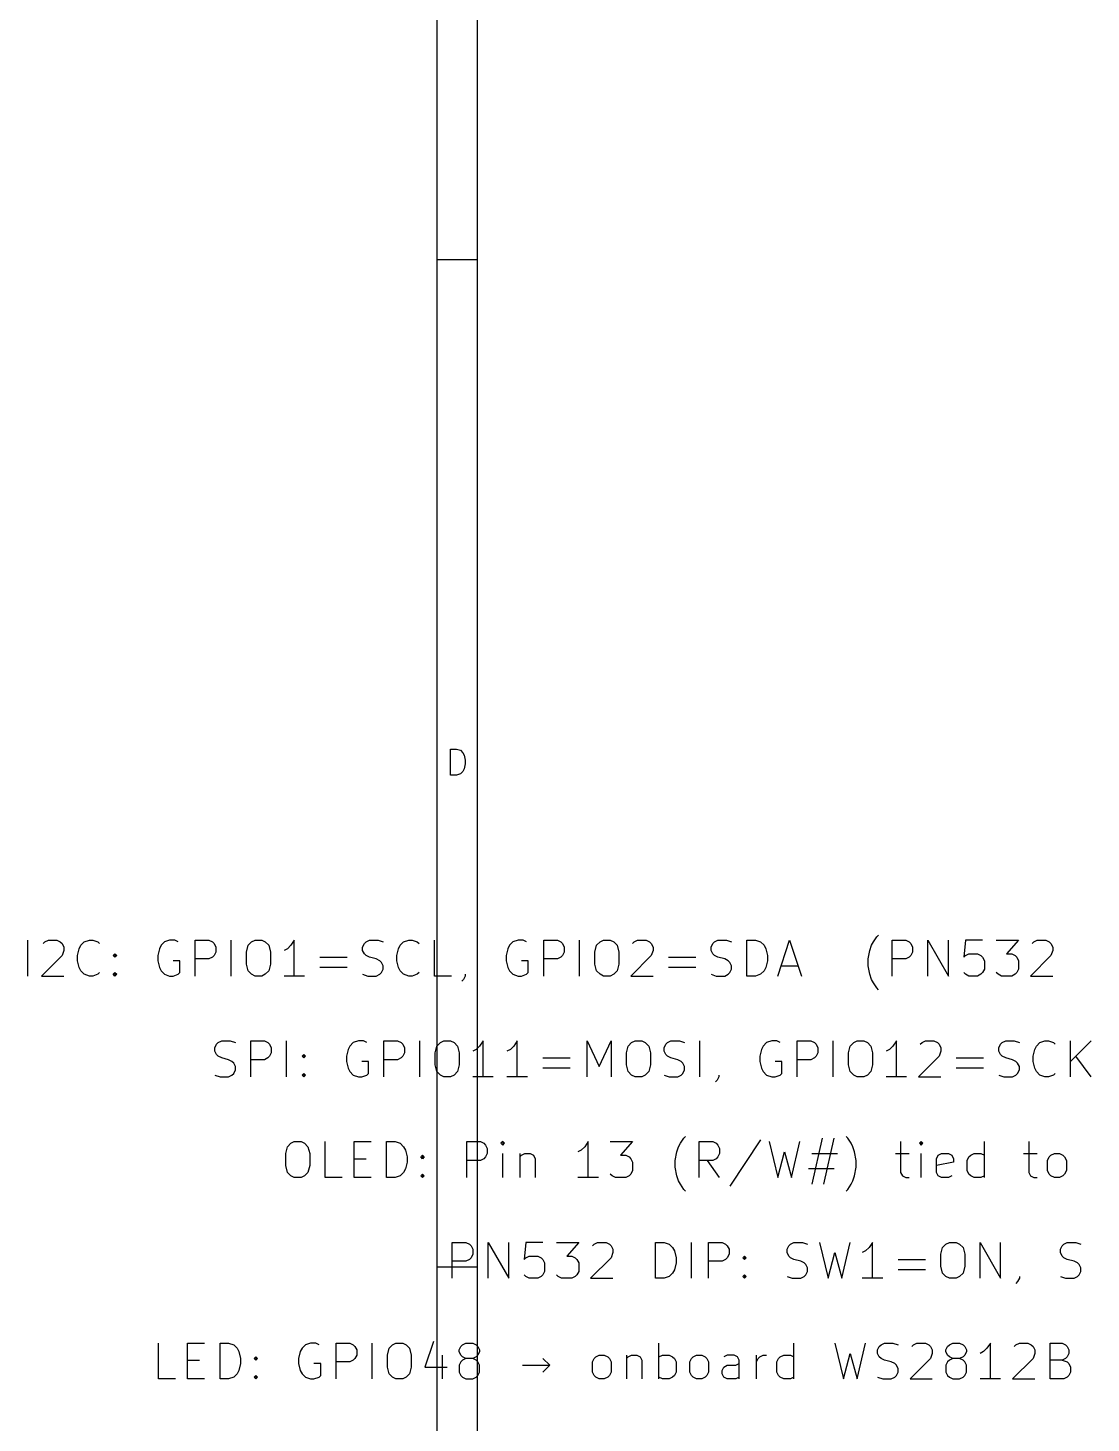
# Model space of a CAD drawing. Extents: x -0.4 to 16.1, y -11.3 to -0.4.
# Drawn here: x -0.406 to 1.672, y -8.573 to -5.846 of the extents above; entities that cross this region are included whole.
import ezdxf

# ---------------------------------------------------------------- set-up
doc = ezdxf.new("R2010")
doc.units = 0
doc.header["$MEASUREMENT"] = 0
doc.layers.add('BLUE3', color=171, linetype='CONTINUOUS')
doc.layers.add('RED2', color=1, linetype='CONTINUOUS')

msp = doc.modelspace()

# ---------------------------------------------------------------- linework, layer by layer
at = {"layer": 'BLUE3', "linetype": 'CONTINUOUS'}
for p, q in [((-0.4058, -7.6993), (-0.4058, -7.6292)), ((-0.3757, -7.6359), (-0.3724, -7.6325)), ((-0.3724, -7.6325), (-0.3657, -7.6292)), ((-0.3657, -7.6292), (-0.349, -7.6292)), ((-0.349, -7.6292), (-0.3424, -7.6325)), ((-0.3424, -7.6325), (-0.339, -7.6359)), ((-0.3023, -7.6392), (-0.2956, -7.6325)), ((-0.2956, -7.6325), (-0.2856, -7.6292)), ((-0.2856, -7.6292), (-0.2789, -7.6292)), ((-0.2789, -7.6292), (-0.2689, -7.6325)), ((-0.2689, -7.6325), (-0.2656, -7.6359)), ((-0.1388, -7.6325), (-0.1455, -7.6392)), ((-0.1288, -7.6292), (-0.1388, -7.6325)), ((-0.1188, -7.6292), (-0.1288, -7.6292)), ((-0.1121, -7.6325), (-0.1188, -7.6292)), ((-0.0787, -7.6993), (-0.0787, -7.6292)), ((-0.0787, -7.6292), (-0.052, -7.6292)), ((-0.052, -7.6292), (-0.0454, -7.6325)), ((-0.0454, -7.6325), (-0.042, -7.6359)), ((-0.0086, -7.6993), (-0.0086, -7.6292)), ((0.0247, -7.6392), (0.0314, -7.6325)), ((0.0314, -7.6325), (0.0381, -7.6292)), ((0.0381, -7.6292), (0.0514, -7.6292)), ((0.0514, -7.6292), (0.0581, -7.6325)), ((0.0581, -7.6325), (0.0648, -7.6392)), ((0.1148, -7.6292), (0.1081, -7.6392)), ((0.1148, -7.6993), (0.1148, -7.6292)), ((0.2516, -7.6359), (0.255, -7.6325)), ((0.255, -7.6325), (0.2617, -7.6292)), ((0.2617, -7.6292), (0.2783, -7.6292)), ((0.2783, -7.6292), (0.2884, -7.6325)), ((0.3217, -7.6392), (0.3284, -7.6325)), ((0.3284, -7.6325), (0.3384, -7.6292)), ((0.3384, -7.6292), (0.3451, -7.6292)), ((0.3451, -7.6292), (0.3551, -7.6325)), ((0.3551, -7.6325), (0.3584, -7.6359)), ((0.3885, -7.6993), (0.3885, -7.6292)), ((0.542, -7.6325), (0.5353, -7.6392)), ((0.552, -7.6292), (0.542, -7.6325)), ((0.562, -7.6292), (0.552, -7.6292)), ((0.5687, -7.6325), (0.562, -7.6292)), ((0.602, -7.6993), (0.602, -7.6292)), ((0.602, -7.6292), (0.6287, -7.6292)), ((0.6287, -7.6292), (0.6354, -7.6325)), ((0.6354, -7.6325), (0.6387, -7.6359)), ((0.6721, -7.6993), (0.6721, -7.6292)), ((0.7055, -7.6392), (0.7122, -7.6325)), ((0.7122, -7.6325), (0.7188, -7.6292)), ((0.7188, -7.6292), (0.7322, -7.6292)), ((0.7322, -7.6292), (0.7389, -7.6325)), ((0.7389, -7.6325), (0.7455, -7.6392)), ((0.7756, -7.6359), (0.7789, -7.6325)), ((0.7789, -7.6325), (0.7856, -7.6292)), ((0.7856, -7.6292), (0.8023, -7.6292)), ((0.8023, -7.6292), (0.8089, -7.6325)), ((0.8089, -7.6325), (0.8123, -7.6359)), ((0.9324, -7.6359), (0.9357, -7.6325)), ((0.9357, -7.6325), (0.9424, -7.6292)), ((0.9424, -7.6292), (0.9591, -7.6292)), ((0.9591, -7.6292), (0.9691, -7.6325)), ((0.9991, -7.6993), (0.9991, -7.6292)), ((0.9991, -7.6292), (1.0158, -7.6292)), ((1.0158, -7.6292), (1.0258, -7.6325)), ((1.0258, -7.6325), (1.0325, -7.6392)), ((1.0592, -7.6993), (1.0826, -7.6292)), ((1.0826, -7.6292), (1.1059, -7.6993)), ((1.2428, -7.6392), (1.2461, -7.6325)), ((1.2461, -7.6325), (1.2528, -7.6225)), ((1.2528, -7.6225), (1.2561, -7.6192)), ((1.2828, -7.6993), (1.2828, -7.6292)), ((1.2828, -7.6292), (1.3095, -7.6292)), ((1.3095, -7.6292), (1.3162, -7.6325)), ((1.3162, -7.6325), (1.3195, -7.6359)), ((1.3529, -7.6993), (1.3529, -7.6292)), ((1.3529, -7.6292), (1.3929, -7.6993)), ((1.3929, -7.6993), (1.3929, -7.6292)), ((1.4263, -7.6292), (1.423, -7.6626)), ((1.4597, -7.6292), (1.4263, -7.6292)), ((1.4864, -7.6292), (1.5297, -7.6292)), ((1.5297, -7.6292), (1.5064, -7.6559)), ((1.5564, -7.6359), (1.5598, -7.6325)), ((1.5598, -7.6325), (1.5665, -7.6292)), ((1.5665, -7.6292), (1.5831, -7.6292)), ((1.5831, -7.6292), (1.5898, -7.6325)), ((1.5898, -7.6325), (1.5931, -7.6359)), ((-0.339, -7.6592), (-0.3791, -7.6993)), ((-0.339, -7.6359), (-0.3357, -7.6426)), ((-0.3357, -7.6492), (-0.339, -7.6592)), ((-0.3357, -7.6426), (-0.3357, -7.6492)), ((-0.309, -7.6592), (-0.3056, -7.6459)), ((-0.309, -7.6693), (-0.309, -7.6592)), ((-0.3056, -7.6459), (-0.3023, -7.6392)), ((-0.2389, -7.6592), (-0.2356, -7.6559)), ((-0.2356, -7.6626), (-0.2389, -7.6592)), ((-0.2356, -7.6559), (-0.2322, -7.6592)), ((-0.2356, -7.6559), (-0.2356, -7.6626)), ((-0.2322, -7.6592), (-0.2356, -7.6626)), ((-0.1488, -7.6459), (-0.1521, -7.6592)), ((-0.1521, -7.6592), (-0.1521, -7.6693)), ((-0.1455, -7.6392), (-0.1488, -7.6459)), ((-0.042, -7.6592), (-0.0454, -7.6626)), ((-0.042, -7.6359), (-0.0387, -7.6426)), ((-0.0387, -7.6526), (-0.042, -7.6592)), ((-0.0387, -7.6426), (-0.0387, -7.6526)), ((0.0214, -7.6526), (0.0247, -7.6392)), ((0.0214, -7.6759), (0.0214, -7.6526)), ((0.0648, -7.6392), (0.0681, -7.6526)), ((0.0681, -7.6526), (0.0681, -7.6759)), ((0.1015, -7.6459), (0.0948, -7.6492)), ((0.1081, -7.6392), (0.1015, -7.6459)), ((0.2483, -7.6426), (0.2516, -7.6359)), ((0.2483, -7.6492), (0.2483, -7.6426)), ((0.2516, -7.6559), (0.2483, -7.6492)), ((0.255, -7.6592), (0.2516, -7.6559)), ((0.2617, -7.6626), (0.255, -7.6592)), ((0.315, -7.6592), (0.3184, -7.6459)), ((0.315, -7.6693), (0.315, -7.6592)), ((0.3184, -7.6459), (0.3217, -7.6392)), ((0.532, -7.6459), (0.5286, -7.6592)), ((0.5286, -7.6592), (0.5286, -7.6693)), ((0.5353, -7.6392), (0.532, -7.6459)), ((0.6387, -7.6592), (0.6354, -7.6626)), ((0.6387, -7.6359), (0.6421, -7.6426)), ((0.6421, -7.6526), (0.6387, -7.6592)), ((0.6421, -7.6426), (0.6421, -7.6526)), ((0.7021, -7.6526), (0.7055, -7.6392)), ((0.7021, -7.6759), (0.7021, -7.6526)), ((0.7455, -7.6392), (0.7489, -7.6526)), ((0.7489, -7.6526), (0.7489, -7.6759)), ((0.8123, -7.6592), (0.7722, -7.6993)), ((0.8123, -7.6359), (0.8156, -7.6426)), ((0.8156, -7.6492), (0.8123, -7.6592)), ((0.8156, -7.6426), (0.8156, -7.6492)), ((0.9291, -7.6426), (0.9324, -7.6359)), ((0.9291, -7.6492), (0.9291, -7.6426)), ((0.9324, -7.6559), (0.9291, -7.6492)), ((0.9357, -7.6592), (0.9324, -7.6559)), ((0.9424, -7.6626), (0.9357, -7.6592)), ((1.0325, -7.6392), (1.0359, -7.6459)), ((1.0359, -7.6459), (1.0392, -7.6592)), ((1.0392, -7.6592), (1.0392, -7.6693)), ((1.2361, -7.6659), (1.2394, -7.6492)), ((1.2394, -7.6492), (1.2428, -7.6392)), ((1.3195, -7.6592), (1.3162, -7.6626)), ((1.3195, -7.6359), (1.3228, -7.6426)), ((1.3228, -7.6526), (1.3195, -7.6592)), ((1.3228, -7.6426), (1.3228, -7.6526)), ((1.423, -7.6626), (1.4263, -7.6592)), ((1.4263, -7.6592), (1.433, -7.6559)), ((1.433, -7.6559), (1.4497, -7.6559)), ((1.4497, -7.6559), (1.4563, -7.6592)), ((1.4563, -7.6592), (1.4597, -7.6626)), ((1.5064, -7.6559), (1.5164, -7.6559)), ((1.5164, -7.6559), (1.5231, -7.6592)), ((1.5231, -7.6592), (1.5264, -7.6626)), ((1.5931, -7.6592), (1.5531, -7.6993)), ((1.5931, -7.6359), (1.5965, -7.6426)), ((1.5965, -7.6492), (1.5931, -7.6592)), ((1.5965, -7.6426), (1.5965, -7.6492)), ((-0.3056, -7.6826), (-0.309, -7.6693)), ((-0.3023, -7.6893), (-0.3056, -7.6826)), ((-0.1521, -7.6693), (-0.1488, -7.6826)), ((-0.1488, -7.6826), (-0.1455, -7.6893)), ((-0.1088, -7.6693), (-0.1221, -7.6693)), ((-0.1088, -7.6926), (-0.1088, -7.6693)), ((-0.052, -7.6659), (-0.0787, -7.6659)), ((-0.0454, -7.6626), (-0.052, -7.6659)), ((0.0247, -7.6893), (0.0214, -7.6759)), ((0.0681, -7.6759), (0.0648, -7.6893)), ((0.1649, -7.6626), (0.2183, -7.6626)), ((0.2183, -7.6826), (0.1649, -7.6826)), ((0.275, -7.6659), (0.2617, -7.6626)), ((0.2817, -7.6693), (0.275, -7.6659)), ((0.285, -7.6726), (0.2817, -7.6693)), ((0.2884, -7.6793), (0.285, -7.6726)), ((0.285, -7.6926), (0.2884, -7.6859)), ((0.2884, -7.6859), (0.2884, -7.6793)), ((0.3184, -7.6826), (0.315, -7.6693)), ((0.3217, -7.6893), (0.3184, -7.6826)), ((0.5286, -7.6693), (0.532, -7.6826)), ((0.532, -7.6826), (0.5353, -7.6893)), ((0.572, -7.6693), (0.5587, -7.6693)), ((0.572, -7.6926), (0.572, -7.6693)), ((0.6287, -7.6659), (0.602, -7.6659)), ((0.6354, -7.6626), (0.6287, -7.6659)), ((0.7055, -7.6893), (0.7021, -7.6759)), ((0.7489, -7.6759), (0.7455, -7.6893)), ((0.8456, -7.6626), (0.899, -7.6626)), ((0.899, -7.6826), (0.8456, -7.6826)), ((0.9558, -7.6659), (0.9424, -7.6626)), ((0.9624, -7.6693), (0.9558, -7.6659)), ((0.9658, -7.6726), (0.9624, -7.6693)), ((0.9691, -7.6793), (0.9658, -7.6726)), ((0.9658, -7.6926), (0.9691, -7.6859)), ((0.9691, -7.6859), (0.9691, -7.6793)), ((1.0359, -7.6826), (1.0325, -7.6893)), ((1.0392, -7.6693), (1.0359, -7.6826)), ((1.0659, -7.6793), (1.0993, -7.6793)), ((1.2361, -7.6793), (1.2361, -7.6659)), ((1.2394, -7.6959), (1.2361, -7.6793)), ((1.3095, -7.6659), (1.2828, -7.6659)), ((1.3162, -7.6626), (1.3095, -7.6659)), ((1.4597, -7.6626), (1.463, -7.6693)), ((1.463, -7.6859), (1.4597, -7.6926)), ((1.463, -7.6693), (1.463, -7.6859)), ((1.5264, -7.6626), (1.5297, -7.6693)), ((1.5297, -7.6859), (1.5264, -7.6926)), ((1.5297, -7.6693), (1.5297, -7.6859)), ((-0.3791, -7.6993), (-0.3357, -7.6993)), ((-0.2956, -7.6959), (-0.3023, -7.6893)), ((-0.2856, -7.6993), (-0.2956, -7.6959)), ((-0.2789, -7.6993), (-0.2856, -7.6993)), ((-0.2689, -7.6959), (-0.2789, -7.6993)), ((-0.2656, -7.6926), (-0.2689, -7.6959)), ((-0.2389, -7.6959), (-0.2356, -7.6926)), ((-0.2356, -7.6993), (-0.2389, -7.6959)), ((-0.2356, -7.6926), (-0.2322, -7.6959)), ((-0.2356, -7.6926), (-0.2356, -7.6993)), ((-0.2322, -7.6959), (-0.2356, -7.6993)), ((-0.1455, -7.6893), (-0.1388, -7.6959)), ((-0.1388, -7.6959), (-0.1288, -7.6993)), ((-0.1288, -7.6993), (-0.1221, -7.6993)), ((-0.1221, -7.6993), (-0.1121, -7.6959)), ((-0.1121, -7.6959), (-0.1088, -7.6926)), ((0.0314, -7.6959), (0.0247, -7.6893)), ((0.0381, -7.6993), (0.0314, -7.6959)), ((0.0514, -7.6993), (0.0381, -7.6993)), ((0.0581, -7.6959), (0.0514, -7.6993)), ((0.0648, -7.6893), (0.0581, -7.6959)), ((0.1348, -7.6993), (0.0948, -7.6993)), ((0.2483, -7.6959), (0.2583, -7.6993)), ((0.2583, -7.6993), (0.275, -7.6993)), ((0.275, -7.6993), (0.2817, -7.6959)), ((0.2817, -7.6959), (0.285, -7.6926)), ((0.3284, -7.6959), (0.3217, -7.6893)), ((0.3384, -7.6993), (0.3284, -7.6959)), ((0.3451, -7.6993), (0.3384, -7.6993)), ((0.3551, -7.6959), (0.3451, -7.6993)), ((0.3584, -7.6926), (0.3551, -7.6959)), ((0.4218, -7.6993), (0.3885, -7.6993)), ((0.4452, -7.706), (0.4419, -7.7093)), ((0.4485, -7.6993), (0.4452, -7.706)), ((0.4485, -7.6959), (0.4485, -7.6993)), ((0.5353, -7.6893), (0.542, -7.6959)), ((0.542, -7.6959), (0.552, -7.6993)), ((0.552, -7.6993), (0.5587, -7.6993)), ((0.5587, -7.6993), (0.5687, -7.6959)), ((0.5687, -7.6959), (0.572, -7.6926)), ((0.7122, -7.6959), (0.7055, -7.6893)), ((0.7188, -7.6993), (0.7122, -7.6959)), ((0.7322, -7.6993), (0.7188, -7.6993)), ((0.7389, -7.6959), (0.7322, -7.6993)), ((0.7455, -7.6893), (0.7389, -7.6959)), ((0.7722, -7.6993), (0.8156, -7.6993)), ((0.9291, -7.6959), (0.9391, -7.6993)), ((0.9391, -7.6993), (0.9558, -7.6993)), ((0.9558, -7.6993), (0.9624, -7.6959)), ((0.9624, -7.6959), (0.9658, -7.6926)), ((1.0158, -7.6993), (0.9991, -7.6993)), ((1.0258, -7.6959), (1.0158, -7.6993)), ((1.0325, -7.6893), (1.0258, -7.6959)), ((1.2428, -7.706), (1.2394, -7.6959)), ((1.2461, -7.7126), (1.2428, -7.706)), ((1.2528, -7.7226), (1.2461, -7.7126)), ((1.4263, -7.6959), (1.423, -7.6926)), ((1.433, -7.6993), (1.4263, -7.6959)), ((1.4497, -7.6993), (1.433, -7.6993)), ((1.4563, -7.6959), (1.4497, -7.6993)), ((1.4597, -7.6926), (1.4563, -7.6959)), ((1.4897, -7.6959), (1.4864, -7.6926)), ((1.4964, -7.6993), (1.4897, -7.6959)), ((1.5164, -7.6993), (1.4964, -7.6993)), ((1.5231, -7.6959), (1.5164, -7.6993)), ((1.5264, -7.6926), (1.5231, -7.6959)), ((1.5531, -7.6993), (1.5965, -7.6993)), ((1.2561, -7.726), (1.2528, -7.7226)), ((-0.0403, -7.8394), (-0.037, -7.8327)), ((-0.0403, -7.8461), (-0.0403, -7.8394)), ((-0.037, -7.8528), (-0.0403, -7.8461)), ((-0.037, -7.8327), (-0.0337, -7.8294)), ((-0.0337, -7.8294), (-0.027, -7.8261)), ((-0.027, -7.8261), (-0.0103, -7.8261)), ((-0.0103, -7.8261), (-0.0003, -7.8294)), ((0.0297, -7.8961), (0.0297, -7.8261)), ((0.0297, -7.8261), (0.0564, -7.8261)), ((0.0564, -7.8261), (0.0631, -7.8294)), ((0.0631, -7.8294), (0.0664, -7.8327)), ((0.0664, -7.8327), (0.0698, -7.8394)), ((0.0698, -7.8494), (0.0664, -7.8561)), ((0.0698, -7.8394), (0.0698, -7.8494)), ((0.0998, -7.8961), (0.0998, -7.8261)), ((0.2199, -7.8427), (0.2166, -7.8561)), ((0.2233, -7.8361), (0.2199, -7.8427)), ((0.23, -7.8294), (0.2233, -7.8361)), ((0.24, -7.8261), (0.23, -7.8294)), ((0.25, -7.8261), (0.24, -7.8261)), ((0.2566, -7.8294), (0.25, -7.8261)), ((0.29, -7.8961), (0.29, -7.8261)), ((0.29, -7.8261), (0.3167, -7.8261)), ((0.3167, -7.8261), (0.3234, -7.8294)), ((0.3234, -7.8294), (0.3267, -7.8327)), ((0.3267, -7.8327), (0.3301, -7.8394)), ((0.3301, -7.8494), (0.3267, -7.8561)), ((0.3301, -7.8394), (0.3301, -7.8494)), ((0.3601, -7.8961), (0.3601, -7.8261)), ((0.3901, -7.8494), (0.3935, -7.8361)), ((0.3901, -7.8728), (0.3901, -7.8494)), ((0.3935, -7.8361), (0.4001, -7.8294)), ((0.4001, -7.8294), (0.4068, -7.8261)), ((0.4068, -7.8261), (0.4202, -7.8261)), ((0.4202, -7.8261), (0.4268, -7.8294)), ((0.4268, -7.8294), (0.4335, -7.8361)), ((0.4335, -7.8361), (0.4369, -7.8494)), ((0.4369, -7.8494), (0.4369, -7.8728)), ((0.4702, -7.8427), (0.4636, -7.8461)), ((0.4769, -7.8361), (0.4702, -7.8427)), ((0.4836, -7.8261), (0.4769, -7.8361)), ((0.4836, -7.8961), (0.4836, -7.8261)), ((0.537, -7.8427), (0.5303, -7.8461)), ((0.5436, -7.8361), (0.537, -7.8427)), ((0.5503, -7.8261), (0.5436, -7.8361)), ((0.5503, -7.8961), (0.5503, -7.8261)), ((0.6871, -7.8961), (0.6871, -7.8261)), ((0.6871, -7.8261), (0.7105, -7.8761)), ((0.7105, -7.8761), (0.7339, -7.8261)), ((0.7339, -7.8261), (0.7339, -7.8961)), ((0.7639, -7.8494), (0.7672, -7.8361)), ((0.7639, -7.8728), (0.7639, -7.8494)), ((0.7672, -7.8361), (0.7739, -7.8294)), ((0.7739, -7.8294), (0.7806, -7.8261)), ((0.7806, -7.8261), (0.7939, -7.8261)), ((0.7939, -7.8261), (0.8006, -7.8294)), ((0.8006, -7.8294), (0.8073, -7.8361)), ((0.8073, -7.8361), (0.8106, -7.8494)), ((0.8106, -7.8494), (0.8106, -7.8728)), ((0.8373, -7.8394), (0.8406, -7.8327)), ((0.8373, -7.8461), (0.8373, -7.8394)), ((0.8406, -7.8528), (0.8373, -7.8461)), ((0.8406, -7.8327), (0.844, -7.8294)), ((0.844, -7.8294), (0.8506, -7.8261)), ((0.8506, -7.8261), (0.8673, -7.8261)), ((0.8673, -7.8261), (0.8773, -7.8294)), ((0.9074, -7.8961), (0.9074, -7.8261)), ((1.0275, -7.8427), (1.0242, -7.8561)), ((1.0309, -7.8361), (1.0275, -7.8427)), ((1.0375, -7.8294), (1.0309, -7.8361)), ((1.0475, -7.8261), (1.0375, -7.8294)), ((1.0575, -7.8261), (1.0475, -7.8261)), ((1.0642, -7.8294), (1.0575, -7.8261)), ((1.0976, -7.8961), (1.0976, -7.8261)), ((1.0976, -7.8261), (1.1243, -7.8261)), ((1.1243, -7.8261), (1.131, -7.8294)), ((1.131, -7.8294), (1.1343, -7.8327)), ((1.1343, -7.8327), (1.1376, -7.8394)), ((1.1376, -7.8494), (1.1343, -7.8561)), ((1.1376, -7.8394), (1.1376, -7.8494)), ((1.1677, -7.8961), (1.1677, -7.8261)), ((1.1977, -7.8494), (1.201, -7.8361)), ((1.1977, -7.8728), (1.1977, -7.8494)), ((1.201, -7.8361), (1.2077, -7.8294)), ((1.2077, -7.8294), (1.2144, -7.8261)), ((1.2144, -7.8261), (1.2277, -7.8261)), ((1.2277, -7.8261), (1.2344, -7.8294)), ((1.2344, -7.8294), (1.2411, -7.8361)), ((1.2411, -7.8361), (1.2444, -7.8494)), ((1.2444, -7.8494), (1.2444, -7.8728)), ((1.2778, -7.8427), (1.2711, -7.8461)), ((1.2845, -7.8361), (1.2778, -7.8427)), ((1.2911, -7.8261), (1.2845, -7.8361)), ((1.2911, -7.8961), (1.2911, -7.8261)), ((1.3379, -7.8327), (1.3412, -7.8294)), ((1.3412, -7.8294), (1.3479, -7.8261)), ((1.3479, -7.8261), (1.3646, -7.8261)), ((1.3646, -7.8261), (1.3712, -7.8294)), ((1.3712, -7.8294), (1.3746, -7.8327)), ((1.3746, -7.8327), (1.3779, -7.8394)), ((1.3779, -7.8461), (1.3746, -7.8561)), ((1.3779, -7.8394), (1.3779, -7.8461)), ((1.4914, -7.8394), (1.4947, -7.8327)), ((1.4914, -7.8461), (1.4914, -7.8394)), ((1.4947, -7.8528), (1.4914, -7.8461)), ((1.4947, -7.8327), (1.498, -7.8294)), ((1.498, -7.8294), (1.5047, -7.8261)), ((1.5047, -7.8261), (1.5214, -7.8261)), ((1.5214, -7.8261), (1.5314, -7.8294)), ((1.5581, -7.8561), (1.5614, -7.8427)), ((1.5614, -7.8427), (1.5648, -7.8361)), ((1.5648, -7.8361), (1.5715, -7.8294)), ((1.5715, -7.8294), (1.5815, -7.8261)), ((1.5815, -7.8261), (1.5881, -7.8261)), ((1.5881, -7.8261), (1.5981, -7.8294)), ((1.5981, -7.8294), (1.6015, -7.8327)), ((1.6315, -7.8961), (1.6315, -7.8261)), ((1.6716, -7.8261), (1.6315, -7.8661)), ((-0.0337, -7.8561), (-0.037, -7.8528)), ((-0.027, -7.8594), (-0.0337, -7.8561)), ((-0.0136, -7.8628), (-0.027, -7.8594)), ((-0.007, -7.8661), (-0.0136, -7.8628)), ((-0.0036, -7.8694), (-0.007, -7.8661)), ((-0.0003, -7.8761), (-0.0036, -7.8694)), ((-0.0003, -7.8828), (-0.0003, -7.8761)), ((0.0564, -7.8628), (0.0297, -7.8628)), ((0.0631, -7.8594), (0.0564, -7.8628)), ((0.0664, -7.8561), (0.0631, -7.8594)), ((0.1298, -7.8561), (0.1332, -7.8528)), ((0.1332, -7.8594), (0.1298, -7.8561)), ((0.1332, -7.8528), (0.1365, -7.8561)), ((0.1332, -7.8528), (0.1332, -7.8594)), ((0.1365, -7.8561), (0.1332, -7.8594)), ((0.2166, -7.8561), (0.2166, -7.8661)), ((0.2166, -7.8661), (0.2199, -7.8794)), ((0.26, -7.8661), (0.2466, -7.8661)), ((0.26, -7.8895), (0.26, -7.8661)), ((0.3167, -7.8628), (0.29, -7.8628)), ((0.3234, -7.8594), (0.3167, -7.8628)), ((0.3267, -7.8561), (0.3234, -7.8594)), ((0.3935, -7.8861), (0.3901, -7.8728)), ((0.4369, -7.8728), (0.4335, -7.8861)), ((0.6004, -7.8594), (0.6538, -7.8594)), ((0.7672, -7.8861), (0.7639, -7.8728)), ((0.8106, -7.8728), (0.8073, -7.8861)), ((0.844, -7.8561), (0.8406, -7.8528)), ((0.8506, -7.8594), (0.844, -7.8561)), ((0.864, -7.8628), (0.8506, -7.8594)), ((0.8707, -7.8661), (0.864, -7.8628)), ((0.874, -7.8694), (0.8707, -7.8661)), ((0.8773, -7.8761), (0.874, -7.8694)), ((0.8773, -7.8828), (0.8773, -7.8761)), ((1.0242, -7.8561), (1.0242, -7.8661)), ((1.0242, -7.8661), (1.0275, -7.8794)), ((1.0676, -7.8661), (1.0542, -7.8661)), ((1.0676, -7.8895), (1.0676, -7.8661)), ((1.1243, -7.8628), (1.0976, -7.8628)), ((1.131, -7.8594), (1.1243, -7.8628)), ((1.1343, -7.8561), (1.131, -7.8594)), ((1.201, -7.8861), (1.1977, -7.8728)), ((1.2444, -7.8728), (1.2411, -7.8861)), ((1.3746, -7.8561), (1.3345, -7.8961)), ((1.4079, -7.8594), (1.4613, -7.8594)), ((1.498, -7.8561), (1.4947, -7.8528)), ((1.5047, -7.8594), (1.498, -7.8561)), ((1.5181, -7.8628), (1.5047, -7.8594)), ((1.5247, -7.8661), (1.5181, -7.8628)), ((1.5281, -7.8694), (1.5247, -7.8661)), ((1.5314, -7.8761), (1.5281, -7.8694)), ((1.5314, -7.8828), (1.5314, -7.8761)), ((1.5581, -7.8661), (1.5581, -7.8561)), ((1.5614, -7.8794), (1.5581, -7.8661)), ((1.6716, -7.8961), (1.6415, -7.8561)), ((-0.0403, -7.8928), (-0.0303, -7.8961)), ((-0.0303, -7.8961), (-0.0136, -7.8961)), ((-0.0136, -7.8961), (-0.007, -7.8928)), ((-0.007, -7.8928), (-0.0036, -7.8895)), ((-0.0036, -7.8895), (-0.0003, -7.8828)), ((0.1298, -7.8928), (0.1332, -7.8895)), ((0.1332, -7.8961), (0.1298, -7.8928)), ((0.1332, -7.8895), (0.1365, -7.8928)), ((0.1332, -7.8895), (0.1332, -7.8961)), ((0.1365, -7.8928), (0.1332, -7.8961)), ((0.2199, -7.8794), (0.2233, -7.8861)), ((0.2233, -7.8861), (0.23, -7.8928)), ((0.23, -7.8928), (0.24, -7.8961)), ((0.24, -7.8961), (0.2466, -7.8961)), ((0.2466, -7.8961), (0.2566, -7.8928)), ((0.2566, -7.8928), (0.26, -7.8895)), ((0.4001, -7.8928), (0.3935, -7.8861)), ((0.4068, -7.8961), (0.4001, -7.8928)), ((0.4202, -7.8961), (0.4068, -7.8961)), ((0.4268, -7.8928), (0.4202, -7.8961)), ((0.4335, -7.8861), (0.4268, -7.8928)), ((0.5036, -7.8961), (0.4636, -7.8961)), ((0.5703, -7.8961), (0.5303, -7.8961)), ((0.6538, -7.8794), (0.6004, -7.8794)), ((0.7739, -7.8928), (0.7672, -7.8861)), ((0.7806, -7.8961), (0.7739, -7.8928)), ((0.7939, -7.8961), (0.7806, -7.8961)), ((0.8006, -7.8928), (0.7939, -7.8961)), ((0.8073, -7.8861), (0.8006, -7.8928)), ((0.8373, -7.8928), (0.8473, -7.8961)), ((0.8473, -7.8961), (0.864, -7.8961)), ((0.864, -7.8961), (0.8707, -7.8928)), ((0.8707, -7.8928), (0.874, -7.8895)), ((0.874, -7.8895), (0.8773, -7.8828)), ((0.9408, -7.9028), (0.9374, -7.9061)), ((0.9441, -7.8961), (0.9408, -7.9028)), ((0.9441, -7.8928), (0.9441, -7.8961)), ((1.0275, -7.8794), (1.0309, -7.8861)), ((1.0309, -7.8861), (1.0375, -7.8928)), ((1.0375, -7.8928), (1.0475, -7.8961)), ((1.0475, -7.8961), (1.0542, -7.8961)), ((1.0542, -7.8961), (1.0642, -7.8928)), ((1.0642, -7.8928), (1.0676, -7.8895)), ((1.2077, -7.8928), (1.201, -7.8861)), ((1.2144, -7.8961), (1.2077, -7.8928)), ((1.2277, -7.8961), (1.2144, -7.8961)), ((1.2344, -7.8928), (1.2277, -7.8961)), ((1.2411, -7.8861), (1.2344, -7.8928)), ((1.3112, -7.8961), (1.2711, -7.8961)), ((1.3345, -7.8961), (1.3779, -7.8961)), ((1.4613, -7.8794), (1.4079, -7.8794)), ((1.4914, -7.8928), (1.5014, -7.8961)), ((1.5014, -7.8961), (1.5181, -7.8961)), ((1.5181, -7.8961), (1.5247, -7.8928)), ((1.5247, -7.8928), (1.5281, -7.8895)), ((1.5281, -7.8895), (1.5314, -7.8828)), ((1.5648, -7.8861), (1.5614, -7.8794)), ((1.5715, -7.8928), (1.5648, -7.8861)), ((1.5815, -7.8961), (1.5715, -7.8928)), ((1.5881, -7.8961), (1.5815, -7.8961)), ((1.5981, -7.8928), (1.5881, -7.8961)), ((1.6015, -7.8895), (1.5981, -7.8928)), ((0.8757, -8.0162), (0.879, -8.0129)), ((1.196, -8.0162), (1.1927, -8.0129)), ((0.0981, -8.0463), (0.1015, -8.0329)), ((0.1015, -8.0329), (0.1081, -8.0262)), ((0.1081, -8.0262), (0.1148, -8.0229)), ((0.1148, -8.0229), (0.1282, -8.0229)), ((0.1282, -8.0229), (0.1348, -8.0262)), ((0.1348, -8.0262), (0.1415, -8.0329)), ((0.1415, -8.0329), (0.1449, -8.0463)), ((0.1749, -8.093), (0.1749, -8.0229)), ((0.2316, -8.093), (0.2316, -8.0229)), ((0.2316, -8.0229), (0.265, -8.0229)), ((0.295, -8.093), (0.295, -8.0229)), ((0.295, -8.0229), (0.3117, -8.0229)), ((0.3117, -8.0229), (0.3217, -8.0262)), ((0.3217, -8.0262), (0.3284, -8.0329)), ((0.3284, -8.0329), (0.3317, -8.0396)), ((0.3317, -8.0396), (0.3351, -8.0529)), ((0.4519, -8.093), (0.4519, -8.0229)), ((0.4519, -8.0229), (0.4786, -8.0229)), ((0.4786, -8.0229), (0.4852, -8.0262)), ((0.4852, -8.0262), (0.4886, -8.0296)), ((0.4886, -8.0296), (0.4919, -8.0363)), ((0.4919, -8.0363), (0.4919, -8.0463)), ((0.522, -8.0229), (0.5186, -8.0262)), ((0.5186, -8.0262), (0.522, -8.0296)), ((0.5253, -8.0262), (0.522, -8.0229)), ((0.522, -8.0229), (0.522, -8.0296)), ((0.522, -8.0296), (0.5253, -8.0262)), ((0.6755, -8.0396), (0.6688, -8.0429)), ((0.6821, -8.0329), (0.6755, -8.0396)), ((0.6888, -8.0229), (0.6821, -8.0329)), ((0.6888, -8.093), (0.6888, -8.0229)), ((0.7322, -8.0229), (0.7756, -8.0229)), ((0.7756, -8.0229), (0.7522, -8.0496)), ((0.8623, -8.0429), (0.8657, -8.0329)), ((0.8657, -8.0329), (0.869, -8.0262)), ((0.869, -8.0262), (0.8757, -8.0162)), ((0.9057, -8.093), (0.9057, -8.0229)), ((0.9057, -8.0229), (0.9324, -8.0229)), ((0.9324, -8.0229), (0.9391, -8.0262)), ((0.9391, -8.0262), (0.9424, -8.0296)), ((0.9424, -8.0296), (0.9458, -8.0363)), ((0.9458, -8.0363), (0.9458, -8.0463)), ((1.0259, -8.0196), (0.9658, -8.1097)), ((1.0425, -8.0229), (1.0592, -8.093)), ((1.0859, -8.093), (1.1026, -8.0229)), ((1.146, -8.0162), (1.126, -8.1063)), ((1.1493, -8.1063), (1.1693, -8.0162)), ((1.2027, -8.0262), (1.196, -8.0162)), ((1.2061, -8.0329), (1.2027, -8.0262)), ((1.2094, -8.0429), (1.2061, -8.0329)), ((1.2995, -8.0229), (1.2995, -8.083)), ((1.3395, -8.0229), (1.3362, -8.0262)), ((1.3362, -8.0262), (1.3395, -8.0296)), ((1.3429, -8.0262), (1.3395, -8.0229)), ((1.3395, -8.0229), (1.3395, -8.0296)), ((1.3395, -8.0296), (1.3429, -8.0262)), ((1.463, -8.093), (1.463, -8.0229)), ((1.5498, -8.0229), (1.5498, -8.083)), ((0.0981, -8.0696), (0.0981, -8.0463)), ((0.1015, -8.083), (0.0981, -8.0696)), ((0.1449, -8.0696), (0.1415, -8.083)), ((0.1449, -8.0463), (0.1449, -8.0696)), ((0.2316, -8.0563), (0.255, -8.0563)), ((0.3351, -8.063), (0.3317, -8.0763)), ((0.3351, -8.0529), (0.3351, -8.063)), ((0.3618, -8.0529), (0.3651, -8.0496)), ((0.3651, -8.0563), (0.3618, -8.0529)), ((0.3651, -8.0496), (0.3684, -8.0529)), ((0.3651, -8.0496), (0.3651, -8.0563)), ((0.3684, -8.0529), (0.3651, -8.0563)), ((0.4786, -8.0596), (0.4519, -8.0596)), ((0.4852, -8.0563), (0.4786, -8.0596)), ((0.4886, -8.0529), (0.4852, -8.0563)), ((0.4919, -8.0463), (0.4886, -8.0529)), ((0.522, -8.093), (0.522, -8.0463)), ((0.5553, -8.0463), (0.5553, -8.093)), ((0.5553, -8.0529), (0.5587, -8.0496)), ((0.5587, -8.0496), (0.5653, -8.0463)), ((0.5653, -8.0463), (0.5753, -8.0463)), ((0.5753, -8.0463), (0.582, -8.0496)), ((0.582, -8.0496), (0.5854, -8.0563)), ((0.5854, -8.0563), (0.5854, -8.093)), ((0.7522, -8.0496), (0.7622, -8.0496)), ((0.7622, -8.0496), (0.7689, -8.0529)), ((0.7689, -8.0529), (0.7722, -8.0563)), ((0.7722, -8.0563), (0.7756, -8.063)), ((0.7756, -8.063), (0.7756, -8.0796)), ((0.859, -8.0596), (0.8623, -8.0429)), ((0.859, -8.073), (0.859, -8.0596)), ((0.9324, -8.0596), (0.9057, -8.0596)), ((0.9458, -8.093), (0.9224, -8.0596)), ((0.9391, -8.0563), (0.9324, -8.0596)), ((0.9424, -8.0529), (0.9391, -8.0563)), ((0.9458, -8.0463), (0.9424, -8.0529)), ((1.0592, -8.093), (1.0726, -8.0429)), ((1.0726, -8.0429), (1.0859, -8.093)), ((1.126, -8.0463), (1.176, -8.0463)), ((1.2127, -8.0596), (1.2094, -8.0429)), ((1.2127, -8.073), (1.2127, -8.0596)), ((1.2895, -8.0463), (1.3162, -8.0463)), ((1.3395, -8.093), (1.3395, -8.0463)), ((1.3696, -8.0563), (1.3729, -8.0496)), ((1.3696, -8.083), (1.3696, -8.0563)), ((1.4029, -8.063), (1.3696, -8.0696)), ((1.3729, -8.0496), (1.3796, -8.0463)), ((1.3796, -8.0463), (1.3929, -8.0463)), ((1.3929, -8.0463), (1.3996, -8.0496)), ((1.3996, -8.0496), (1.4029, -8.0563)), ((1.4029, -8.0563), (1.4029, -8.063)), ((1.4296, -8.0596), (1.433, -8.0529)), ((1.4296, -8.0796), (1.4296, -8.0596)), ((1.433, -8.0529), (1.4363, -8.0496)), ((1.4363, -8.0496), (1.443, -8.0463)), ((1.443, -8.0463), (1.4563, -8.0463)), ((1.4563, -8.0463), (1.463, -8.0496)), ((1.5398, -8.0463), (1.5665, -8.0463)), ((1.5865, -8.0596), (1.5898, -8.0529)), ((1.5865, -8.0796), (1.5865, -8.0596)), ((1.5898, -8.0529), (1.5932, -8.0496)), ((1.5932, -8.0496), (1.5998, -8.0463)), ((1.5998, -8.0463), (1.6098, -8.0463)), ((1.6098, -8.0463), (1.6165, -8.0496)), ((1.6165, -8.0496), (1.6199, -8.0529)), ((1.6199, -8.0529), (1.6232, -8.0596)), ((1.6232, -8.0596), (1.6232, -8.0796)), ((0.1081, -8.0896), (0.1015, -8.083)), ((0.1148, -8.093), (0.1081, -8.0896)), ((0.1282, -8.093), (0.1148, -8.093)), ((0.1348, -8.0896), (0.1282, -8.093)), ((0.1415, -8.083), (0.1348, -8.0896)), ((0.2083, -8.093), (0.1749, -8.093)), ((0.265, -8.093), (0.2316, -8.093)), ((0.3117, -8.093), (0.295, -8.093)), ((0.3217, -8.0896), (0.3117, -8.093)), ((0.3284, -8.083), (0.3217, -8.0896)), ((0.3317, -8.0763), (0.3284, -8.083)), ((0.3618, -8.0896), (0.3651, -8.0863)), ((0.3651, -8.093), (0.3618, -8.0896)), ((0.3651, -8.0863), (0.3684, -8.0896)), ((0.3651, -8.0863), (0.3651, -8.093)), ((0.3684, -8.0896), (0.3651, -8.093)), ((0.7088, -8.093), (0.6688, -8.093)), ((0.7355, -8.0896), (0.7322, -8.0863)), ((0.7422, -8.093), (0.7355, -8.0896)), ((0.7622, -8.093), (0.7422, -8.093)), ((0.7689, -8.0896), (0.7622, -8.093)), ((0.7722, -8.0863), (0.7689, -8.0896)), ((0.7756, -8.0796), (0.7722, -8.0863)), ((0.8623, -8.0896), (0.859, -8.073)), ((0.8657, -8.0997), (0.8623, -8.0896)), ((1.1693, -8.0763), (1.1193, -8.0763)), ((1.2061, -8.0997), (1.2094, -8.0896)), ((1.2094, -8.0896), (1.2127, -8.073)), ((1.2995, -8.083), (1.3028, -8.0896)), ((1.3028, -8.0896), (1.3095, -8.093)), ((1.3095, -8.093), (1.3162, -8.093)), ((1.3729, -8.0896), (1.3696, -8.083)), ((1.3796, -8.093), (1.3729, -8.0896)), ((1.3929, -8.093), (1.3796, -8.093)), ((1.3996, -8.0896), (1.3929, -8.093)), ((1.433, -8.0863), (1.4296, -8.0796)), ((1.4363, -8.0896), (1.433, -8.0863)), ((1.443, -8.093), (1.4363, -8.0896)), ((1.4563, -8.093), (1.443, -8.093)), ((1.463, -8.0896), (1.4563, -8.093)), ((1.5498, -8.083), (1.5531, -8.0896)), ((1.5531, -8.0896), (1.5598, -8.093)), ((1.5598, -8.093), (1.5665, -8.093)), ((1.5898, -8.0863), (1.5865, -8.0796)), ((1.5932, -8.0896), (1.5898, -8.0863)), ((1.5998, -8.093), (1.5932, -8.0896)), ((1.6098, -8.093), (1.5998, -8.093)), ((1.6165, -8.0896), (1.6098, -8.093)), ((1.6199, -8.0863), (1.6165, -8.0896)), ((1.6232, -8.0796), (1.6199, -8.0863)), ((0.869, -8.1063), (0.8657, -8.0997)), ((0.8757, -8.1163), (0.869, -8.1063)), ((0.879, -8.1197), (0.8757, -8.1163)), ((1.1927, -8.1197), (1.196, -8.1163)), ((1.196, -8.1163), (1.2027, -8.1063)), ((1.2027, -8.1063), (1.2061, -8.0997)), ((0.4235, -8.2898), (0.4235, -8.2198)), ((0.4235, -8.2198), (0.4502, -8.2198)), ((0.4502, -8.2198), (0.4569, -8.2231)), ((0.4569, -8.2231), (0.4602, -8.2264)), ((0.4602, -8.2264), (0.4636, -8.2331)), ((0.4636, -8.2331), (0.4636, -8.2431)), ((0.4936, -8.2898), (0.4936, -8.2198)), ((0.4936, -8.2198), (0.5336, -8.2898)), ((0.5336, -8.2898), (0.5336, -8.2198)), ((0.567, -8.2198), (0.5637, -8.2531)), ((0.6004, -8.2198), (0.567, -8.2198)), ((0.6271, -8.2198), (0.6705, -8.2198)), ((0.6705, -8.2198), (0.6471, -8.2465)), ((0.6971, -8.2264), (0.7005, -8.2231)), ((0.7005, -8.2231), (0.7072, -8.2198)), ((0.7072, -8.2198), (0.7238, -8.2198)), ((0.7238, -8.2198), (0.7305, -8.2231)), ((0.7305, -8.2231), (0.7339, -8.2264)), ((0.7339, -8.2264), (0.7372, -8.2331)), ((0.7372, -8.2331), (0.7372, -8.2398)), ((0.8206, -8.2898), (0.8206, -8.2198)), ((0.8206, -8.2198), (0.8373, -8.2198)), ((0.8373, -8.2198), (0.8473, -8.2231)), ((0.8473, -8.2231), (0.854, -8.2298)), ((0.854, -8.2298), (0.8573, -8.2364)), ((0.8907, -8.2898), (0.8907, -8.2198)), ((0.9241, -8.2898), (0.9241, -8.2198)), ((0.9241, -8.2198), (0.9508, -8.2198)), ((0.9508, -8.2198), (0.9574, -8.2231)), ((0.9574, -8.2231), (0.9608, -8.2264)), ((0.9608, -8.2264), (0.9641, -8.2331)), ((0.9641, -8.2331), (0.9641, -8.2431)), ((1.0776, -8.2331), (1.0809, -8.2264)), ((1.0776, -8.2398), (1.0776, -8.2331)), ((1.0809, -8.2264), (1.0842, -8.2231)), ((1.0842, -8.2231), (1.0909, -8.2198)), ((1.0909, -8.2198), (1.1076, -8.2198)), ((1.1076, -8.2198), (1.1176, -8.2231)), ((1.141, -8.2198), (1.1577, -8.2898)), ((1.1844, -8.2898), (1.201, -8.2198)), ((1.2378, -8.2298), (1.2311, -8.2364)), ((1.2444, -8.2198), (1.2378, -8.2298)), ((1.2444, -8.2898), (1.2444, -8.2198)), ((1.3779, -8.2431), (1.3812, -8.2298)), ((1.3812, -8.2298), (1.3879, -8.2231)), ((1.3879, -8.2231), (1.3946, -8.2198)), ((1.3946, -8.2198), (1.4079, -8.2198)), ((1.4079, -8.2198), (1.4146, -8.2231)), ((1.4146, -8.2231), (1.4213, -8.2298)), ((1.4213, -8.2298), (1.4246, -8.2431)), ((1.4547, -8.2898), (1.4547, -8.2198)), ((1.4547, -8.2198), (1.4947, -8.2898)), ((1.4947, -8.2898), (1.4947, -8.2198)), ((1.6115, -8.2331), (1.6148, -8.2264)), ((1.6115, -8.2398), (1.6115, -8.2331)), ((1.6148, -8.2264), (1.6182, -8.2231)), ((1.6182, -8.2231), (1.6249, -8.2198)), ((1.6249, -8.2198), (1.6415, -8.2198)), ((1.6415, -8.2198), (1.6516, -8.2231)), ((0.4502, -8.2565), (0.4235, -8.2565)), ((0.4569, -8.2531), (0.4502, -8.2565)), ((0.4602, -8.2498), (0.4569, -8.2531)), ((0.4636, -8.2431), (0.4602, -8.2498)), ((0.5637, -8.2531), (0.567, -8.2498)), ((0.567, -8.2498), (0.5737, -8.2465)), ((0.5737, -8.2465), (0.5904, -8.2465)), ((0.5904, -8.2465), (0.597, -8.2498)), ((0.597, -8.2498), (0.6004, -8.2531)), ((0.6004, -8.2531), (0.6037, -8.2598)), ((0.6037, -8.2598), (0.6037, -8.2765)), ((0.6471, -8.2465), (0.6571, -8.2465)), ((0.6571, -8.2465), (0.6638, -8.2498)), ((0.6638, -8.2498), (0.6671, -8.2531)), ((0.6671, -8.2531), (0.6705, -8.2598)), ((0.6705, -8.2598), (0.6705, -8.2765)), ((0.7339, -8.2498), (0.6938, -8.2898)), ((0.7372, -8.2398), (0.7339, -8.2498)), ((0.8573, -8.2364), (0.8607, -8.2498)), ((0.8607, -8.2598), (0.8573, -8.2731)), ((0.8607, -8.2498), (0.8607, -8.2598)), ((0.9508, -8.2565), (0.9241, -8.2565)), ((0.9574, -8.2531), (0.9508, -8.2565)), ((0.9608, -8.2498), (0.9574, -8.2531)), ((0.9641, -8.2431), (0.9608, -8.2498)), ((0.9908, -8.2498), (0.9941, -8.2465)), ((0.9941, -8.2531), (0.9908, -8.2498)), ((0.9941, -8.2465), (0.9975, -8.2498)), ((0.9941, -8.2465), (0.9941, -8.2531)), ((0.9975, -8.2498), (0.9941, -8.2531)), ((1.0809, -8.2465), (1.0776, -8.2398)), ((1.0842, -8.2498), (1.0809, -8.2465)), ((1.0909, -8.2531), (1.0842, -8.2498)), ((1.1043, -8.2565), (1.0909, -8.2531)), ((1.1109, -8.2598), (1.1043, -8.2565)), ((1.1143, -8.2631), (1.1109, -8.2598)), ((1.1577, -8.2898), (1.171, -8.2398)), ((1.171, -8.2398), (1.1844, -8.2898)), ((1.2311, -8.2364), (1.2244, -8.2398)), ((1.2945, -8.2531), (1.3479, -8.2531)), ((1.3779, -8.2665), (1.3779, -8.2431)), ((1.4246, -8.2431), (1.4246, -8.2665)), ((1.6148, -8.2465), (1.6115, -8.2398)), ((1.6182, -8.2498), (1.6148, -8.2465)), ((1.6249, -8.2531), (1.6182, -8.2498)), ((1.6382, -8.2565), (1.6249, -8.2531)), ((1.6449, -8.2598), (1.6382, -8.2565)), ((1.6482, -8.2631), (1.6449, -8.2598)), ((0.567, -8.2865), (0.5637, -8.2832)), ((0.5737, -8.2898), (0.567, -8.2865)), ((0.597, -8.2865), (0.5904, -8.2898)), ((0.6004, -8.2832), (0.597, -8.2865)), ((0.6037, -8.2765), (0.6004, -8.2832)), ((0.6304, -8.2865), (0.6271, -8.2832)), ((0.6371, -8.2898), (0.6304, -8.2865)), ((0.6638, -8.2865), (0.6571, -8.2898)), ((0.6671, -8.2832), (0.6638, -8.2865)), ((0.6705, -8.2765), (0.6671, -8.2832)), ((0.8473, -8.2865), (0.8373, -8.2898)), ((0.854, -8.2798), (0.8473, -8.2865)), ((0.8573, -8.2731), (0.854, -8.2798)), ((0.9908, -8.2865), (0.9941, -8.2832)), ((0.9941, -8.2898), (0.9908, -8.2865)), ((0.9941, -8.2832), (0.9975, -8.2865)), ((0.9941, -8.2832), (0.9941, -8.2898)), ((0.9975, -8.2865), (0.9941, -8.2898)), ((1.0776, -8.2865), (1.0876, -8.2898)), ((1.1043, -8.2898), (1.1109, -8.2865)), ((1.1109, -8.2865), (1.1143, -8.2832)), ((1.1176, -8.2698), (1.1143, -8.2631)), ((1.1143, -8.2832), (1.1176, -8.2765)), ((1.1176, -8.2765), (1.1176, -8.2698)), ((1.3479, -8.2731), (1.2945, -8.2731)), ((1.3812, -8.2798), (1.3779, -8.2665)), ((1.3879, -8.2865), (1.3812, -8.2798)), ((1.3946, -8.2898), (1.3879, -8.2865)), ((1.4146, -8.2865), (1.4079, -8.2898)), ((1.4213, -8.2798), (1.4146, -8.2865)), ((1.4246, -8.2665), (1.4213, -8.2798)), ((1.5314, -8.2865), (1.5314, -8.2898)), ((1.6115, -8.2865), (1.6215, -8.2898)), ((1.6382, -8.2898), (1.6449, -8.2865)), ((1.6449, -8.2865), (1.6482, -8.2832)), ((1.6516, -8.2698), (1.6482, -8.2631)), ((1.6482, -8.2832), (1.6516, -8.2765)), ((1.6516, -8.2765), (1.6516, -8.2698)), ((0.5904, -8.2898), (0.5737, -8.2898)), ((0.6571, -8.2898), (0.6371, -8.2898)), ((0.6938, -8.2898), (0.7372, -8.2898)), ((0.8373, -8.2898), (0.8206, -8.2898)), ((1.0876, -8.2898), (1.1043, -8.2898)), ((1.2644, -8.2898), (1.2244, -8.2898)), ((1.4079, -8.2898), (1.3946, -8.2898)), ((1.5281, -8.2965), (1.5247, -8.2998)), ((1.5314, -8.2898), (1.5281, -8.2965)), ((1.6215, -8.2898), (1.6382, -8.2898)), ((-0.1505, -8.4867), (-0.1505, -8.4166)), ((-0.0937, -8.4867), (-0.0937, -8.4166)), ((-0.0937, -8.4166), (-0.0604, -8.4166)), ((-0.0303, -8.4867), (-0.0303, -8.4166)), ((-0.0303, -8.4166), (-0.0136, -8.4166)), ((-0.0136, -8.4166), (-0.0036, -8.4199)), ((-0.0036, -8.4199), (0.003, -8.4266)), ((0.1365, -8.4199), (0.1298, -8.4266)), ((0.1465, -8.4166), (0.1365, -8.4199)), ((0.1565, -8.4166), (0.1465, -8.4166)), ((0.1632, -8.4199), (0.1565, -8.4166)), ((0.1966, -8.4867), (0.1966, -8.4166)), ((0.1966, -8.4166), (0.2233, -8.4166)), ((0.2233, -8.4166), (0.23, -8.4199)), ((0.23, -8.4199), (0.2333, -8.4233)), ((0.2333, -8.4233), (0.2366, -8.43)), ((0.2667, -8.4867), (0.2667, -8.4166)), ((0.3, -8.4266), (0.3067, -8.4199)), ((0.3067, -8.4199), (0.3134, -8.4166)), ((0.3134, -8.4166), (0.3267, -8.4166)), ((0.3267, -8.4166), (0.3334, -8.4199)), ((0.3334, -8.4199), (0.3401, -8.4266)), ((0.3868, -8.4133), (0.3701, -8.4633)), ((0.4369, -8.43), (0.4402, -8.4233)), ((0.4402, -8.4233), (0.4435, -8.4199)), ((0.4435, -8.4199), (0.4502, -8.4166)), ((0.4502, -8.4166), (0.4636, -8.4166)), ((0.4636, -8.4166), (0.4702, -8.4199)), ((0.4702, -8.4199), (0.4736, -8.4233)), ((0.4736, -8.4233), (0.4769, -8.43)), ((0.8273, -8.4867), (0.8273, -8.4166)), ((1.0909, -8.4867), (1.0909, -8.4166)), ((1.171, -8.4166), (1.1877, -8.4867)), ((1.2144, -8.4867), (1.2311, -8.4166)), ((1.2544, -8.43), (1.2578, -8.4233)), ((1.2578, -8.4233), (1.2611, -8.4199)), ((1.2611, -8.4199), (1.2678, -8.4166)), ((1.2678, -8.4166), (1.2845, -8.4166)), ((1.2845, -8.4166), (1.2945, -8.4199)), ((1.3212, -8.4233), (1.3245, -8.4199)), ((1.3245, -8.4199), (1.3312, -8.4166)), ((1.3312, -8.4166), (1.3479, -8.4166)), ((1.3479, -8.4166), (1.3546, -8.4199)), ((1.3546, -8.4199), (1.3579, -8.4233)), ((1.3579, -8.4233), (1.3612, -8.43)), ((1.3879, -8.43), (1.3913, -8.4233)), ((1.3913, -8.4233), (1.3946, -8.4199)), ((1.3946, -8.4199), (1.4013, -8.4166)), ((1.4013, -8.4166), (1.4146, -8.4166)), ((1.4146, -8.4166), (1.4213, -8.4199)), ((1.4213, -8.4199), (1.4246, -8.4233)), ((1.4246, -8.4233), (1.428, -8.43)), ((1.4747, -8.4166), (1.468, -8.4266)), ((1.4747, -8.4867), (1.4747, -8.4166)), ((1.5214, -8.4233), (1.5247, -8.4199)), ((1.5247, -8.4199), (1.5314, -8.4166)), ((1.5314, -8.4166), (1.5481, -8.4166)), ((1.5481, -8.4166), (1.5548, -8.4199)), ((1.5548, -8.4199), (1.5581, -8.4233)), ((1.5581, -8.4233), (1.5615, -8.43)), ((1.5915, -8.4867), (1.5915, -8.4166)), ((1.5915, -8.4166), (1.6148, -8.4166)), ((1.6148, -8.4166), (1.6215, -8.4199)), ((1.6215, -8.4199), (1.6249, -8.4233)), ((1.6249, -8.4233), (1.6282, -8.43)), ((-0.0937, -8.45), (-0.0704, -8.45)), ((0.003, -8.4266), (0.0064, -8.4333)), ((0.0064, -8.4333), (0.0097, -8.4466)), ((0.0097, -8.4466), (0.0097, -8.4567)), ((0.0364, -8.4466), (0.0397, -8.4433)), ((0.0397, -8.45), (0.0364, -8.4466)), ((0.0397, -8.4433), (0.0431, -8.4466)), ((0.0397, -8.4433), (0.0397, -8.45)), ((0.0431, -8.4466), (0.0397, -8.45)), ((0.1265, -8.4333), (0.1232, -8.4466)), ((0.1232, -8.4466), (0.1232, -8.4567)), ((0.1298, -8.4266), (0.1265, -8.4333)), ((0.23, -8.45), (0.2233, -8.4533)), ((0.2333, -8.4466), (0.23, -8.45)), ((0.2366, -8.44), (0.2333, -8.4466)), ((0.2366, -8.43), (0.2366, -8.44)), ((0.2967, -8.44), (0.3, -8.4266)), ((0.2967, -8.4633), (0.2967, -8.44)), ((0.3401, -8.4266), (0.3434, -8.44)), ((0.3434, -8.44), (0.3434, -8.4633)), ((0.4035, -8.44), (0.4035, -8.4867)), ((0.4369, -8.4333), (0.4369, -8.43)), ((0.4402, -8.44), (0.4369, -8.4333)), ((0.4435, -8.4433), (0.4402, -8.44)), ((0.4435, -8.45), (0.4402, -8.4533)), ((0.4502, -8.4466), (0.4435, -8.4433)), ((0.4502, -8.4466), (0.4435, -8.45)), ((0.4636, -8.4466), (0.4502, -8.4466)), ((0.4702, -8.4433), (0.4636, -8.4466)), ((0.4702, -8.45), (0.4636, -8.4466)), ((0.4736, -8.44), (0.4702, -8.4433)), ((0.4736, -8.4533), (0.4702, -8.45)), ((0.4769, -8.4333), (0.4736, -8.44)), ((0.4769, -8.43), (0.4769, -8.4333)), ((0.6137, -8.46), (0.6004, -8.4466)), ((0.6971, -8.4533), (0.7005, -8.4466)), ((0.7005, -8.4466), (0.7038, -8.4433)), ((0.7038, -8.4433), (0.7105, -8.44)), ((0.7105, -8.44), (0.7205, -8.44)), ((0.7205, -8.44), (0.7272, -8.4433)), ((0.7272, -8.4433), (0.7305, -8.4466)), ((0.7305, -8.4466), (0.7339, -8.4533)), ((0.7639, -8.44), (0.7639, -8.4867)), ((0.7639, -8.4466), (0.7672, -8.4433)), ((0.7672, -8.4433), (0.7739, -8.44)), ((0.7739, -8.44), (0.7839, -8.44)), ((0.7839, -8.44), (0.7906, -8.4433)), ((0.7906, -8.4433), (0.7939, -8.45)), ((0.7939, -8.45), (0.7939, -8.4867)), ((0.8273, -8.4433), (0.834, -8.44)), ((0.834, -8.44), (0.8473, -8.44)), ((0.8473, -8.44), (0.854, -8.4433)), ((0.854, -8.4433), (0.8573, -8.4466)), ((0.8573, -8.4466), (0.8607, -8.4533)), ((0.8874, -8.4533), (0.8907, -8.4466)), ((0.8907, -8.4466), (0.894, -8.4433)), ((0.894, -8.4433), (0.9007, -8.44)), ((0.9007, -8.44), (0.9107, -8.44)), ((0.9107, -8.44), (0.9174, -8.4433)), ((0.9174, -8.4433), (0.9207, -8.4466)), ((0.9207, -8.4466), (0.9241, -8.4533)), ((0.9608, -8.44), (0.9541, -8.4433)), ((0.9741, -8.44), (0.9608, -8.44)), ((0.9808, -8.4433), (0.9741, -8.44)), ((0.9841, -8.45), (0.9808, -8.4433)), ((0.9841, -8.4867), (0.9841, -8.45)), ((1.0175, -8.4867), (1.0175, -8.44)), ((1.0175, -8.4533), (1.0209, -8.4466)), ((1.0209, -8.4466), (1.0242, -8.4433)), ((1.0242, -8.4433), (1.0309, -8.44)), ((1.0309, -8.44), (1.0375, -8.44)), ((1.0576, -8.4533), (1.0609, -8.4466)), ((1.0609, -8.4466), (1.0642, -8.4433)), ((1.0642, -8.4433), (1.0709, -8.44)), ((1.0709, -8.44), (1.0843, -8.44)), ((1.0843, -8.44), (1.0909, -8.4433)), ((1.1877, -8.4867), (1.2011, -8.4366)), ((1.2011, -8.4366), (1.2144, -8.4867)), ((1.2544, -8.4366), (1.2544, -8.43)), ((1.2578, -8.4433), (1.2544, -8.4366)), ((1.2611, -8.4466), (1.2578, -8.4433)), ((1.2678, -8.45), (1.2611, -8.4466)), ((1.2811, -8.4533), (1.2678, -8.45)), ((1.3579, -8.4466), (1.3179, -8.4867)), ((1.3612, -8.4366), (1.3579, -8.4466)), ((1.3612, -8.43), (1.3612, -8.4366)), ((1.3879, -8.4333), (1.3879, -8.43)), ((1.3913, -8.44), (1.3879, -8.4333)), ((1.3946, -8.4433), (1.3913, -8.44)), ((1.3946, -8.45), (1.3913, -8.4533)), ((1.4013, -8.4466), (1.3946, -8.4433)), ((1.4013, -8.4466), (1.3946, -8.45)), ((1.4146, -8.4466), (1.4013, -8.4466)), ((1.4213, -8.4433), (1.4146, -8.4466)), ((1.4213, -8.45), (1.4146, -8.4466)), ((1.4246, -8.44), (1.4213, -8.4433)), ((1.4246, -8.4533), (1.4213, -8.45)), ((1.428, -8.4333), (1.4246, -8.44)), ((1.428, -8.43), (1.428, -8.4333)), ((1.4613, -8.4333), (1.4547, -8.4366)), ((1.468, -8.4266), (1.4613, -8.4333)), ((1.5581, -8.4466), (1.5181, -8.4867)), ((1.5615, -8.4366), (1.5581, -8.4466)), ((1.5615, -8.43), (1.5615, -8.4366)), ((1.6148, -8.45), (1.5915, -8.45)), ((1.6215, -8.4466), (1.6148, -8.45)), ((1.6148, -8.45), (1.6249, -8.4533)), ((1.6249, -8.4433), (1.6215, -8.4466)), ((1.6282, -8.4366), (1.6249, -8.4433)), ((1.6282, -8.43), (1.6282, -8.4366)), ((0.003, -8.4767), (-0.0036, -8.4834)), ((0.0064, -8.47), (0.003, -8.4767)), ((0.0097, -8.4567), (0.0064, -8.47)), ((0.1232, -8.4567), (0.1265, -8.47)), ((0.1265, -8.47), (0.1298, -8.4767)), ((0.1298, -8.4767), (0.1365, -8.4834)), ((0.1666, -8.4567), (0.1532, -8.4567)), ((0.1666, -8.48), (0.1666, -8.4567)), ((0.2233, -8.4533), (0.1966, -8.4533)), ((0.3, -8.4767), (0.2967, -8.4633)), ((0.3067, -8.4834), (0.3, -8.4767)), ((0.3401, -8.4767), (0.3334, -8.4834)), ((0.3434, -8.4633), (0.3401, -8.4767)), ((0.3701, -8.4633), (0.4135, -8.4633)), ((0.4402, -8.4533), (0.4369, -8.46)), ((0.4369, -8.46), (0.4369, -8.4733)), ((0.4369, -8.4733), (0.4402, -8.48)), ((0.4769, -8.46), (0.4736, -8.4533)), ((0.4736, -8.48), (0.4769, -8.4733)), ((0.4769, -8.4733), (0.4769, -8.46)), ((0.5603, -8.46), (0.6137, -8.46)), ((0.6004, -8.4733), (0.6137, -8.46)), ((0.6971, -8.4733), (0.6971, -8.4533)), ((0.7005, -8.48), (0.6971, -8.4733)), ((0.7339, -8.4733), (0.7305, -8.48)), ((0.7339, -8.4533), (0.7339, -8.4733)), ((0.8607, -8.4733), (0.8573, -8.48)), ((0.8607, -8.4533), (0.8607, -8.4733)), ((0.8874, -8.4733), (0.8874, -8.4533)), ((0.8907, -8.48), (0.8874, -8.4733)), ((0.9241, -8.4733), (0.9207, -8.48)), ((0.9241, -8.4533), (0.9241, -8.4733)), ((0.9508, -8.47), (0.9541, -8.4633)), ((0.9508, -8.4767), (0.9508, -8.47)), ((0.9541, -8.4834), (0.9508, -8.4767)), ((0.9541, -8.4633), (0.9608, -8.46)), ((0.9608, -8.46), (0.9775, -8.46)), ((0.9775, -8.46), (0.9841, -8.4567)), ((1.0576, -8.4733), (1.0576, -8.4533)), ((1.0609, -8.48), (1.0576, -8.4733)), ((1.2878, -8.4567), (1.2811, -8.4533)), ((1.2912, -8.46), (1.2878, -8.4567)), ((1.2945, -8.4667), (1.2912, -8.46)), ((1.2912, -8.48), (1.2945, -8.4733)), ((1.2945, -8.4733), (1.2945, -8.4667)), ((1.3913, -8.4533), (1.3879, -8.46)), ((1.3879, -8.46), (1.3879, -8.4733)), ((1.3879, -8.4733), (1.3913, -8.48)), ((1.428, -8.46), (1.4246, -8.4533)), ((1.4246, -8.48), (1.428, -8.4733)), ((1.428, -8.4733), (1.428, -8.46)), ((1.6249, -8.4533), (1.6282, -8.4567)), ((1.6282, -8.4567), (1.6315, -8.4633)), ((1.6315, -8.4733), (1.6282, -8.48)), ((1.6315, -8.4633), (1.6315, -8.4733)), ((-0.1171, -8.4867), (-0.1505, -8.4867)), ((-0.0604, -8.4867), (-0.0937, -8.4867)), ((-0.0136, -8.4867), (-0.0303, -8.4867)), ((-0.0036, -8.4834), (-0.0136, -8.4867)), ((0.0364, -8.4834), (0.0397, -8.48)), ((0.0397, -8.4867), (0.0364, -8.4834)), ((0.0397, -8.48), (0.0431, -8.4834)), ((0.0397, -8.48), (0.0397, -8.4867)), ((0.0431, -8.4834), (0.0397, -8.4867)), ((0.1365, -8.4834), (0.1465, -8.4867)), ((0.1465, -8.4867), (0.1532, -8.4867)), ((0.1532, -8.4867), (0.1632, -8.4834)), ((0.1632, -8.4834), (0.1666, -8.48)), ((0.3134, -8.4867), (0.3067, -8.4834)), ((0.3267, -8.4867), (0.3134, -8.4867)), ((0.3334, -8.4834), (0.3267, -8.4867)), ((0.4402, -8.48), (0.4435, -8.4834)), ((0.4435, -8.4834), (0.4502, -8.4867)), ((0.4502, -8.4867), (0.4636, -8.4867)), ((0.4636, -8.4867), (0.4702, -8.4834)), ((0.4702, -8.4834), (0.4736, -8.48)), ((0.7038, -8.4834), (0.7005, -8.48)), ((0.7105, -8.4867), (0.7038, -8.4834)), ((0.7205, -8.4867), (0.7105, -8.4867)), ((0.7272, -8.4834), (0.7205, -8.4867)), ((0.7305, -8.48), (0.7272, -8.4834)), ((0.834, -8.4867), (0.8273, -8.4834)), ((0.8473, -8.4867), (0.834, -8.4867)), ((0.854, -8.4834), (0.8473, -8.4867)), ((0.8573, -8.48), (0.854, -8.4834)), ((0.894, -8.4834), (0.8907, -8.48)), ((0.9007, -8.4867), (0.894, -8.4834)), ((0.9107, -8.4867), (0.9007, -8.4867)), ((0.9174, -8.4834), (0.9107, -8.4867)), ((0.9207, -8.48), (0.9174, -8.4834)), ((0.9608, -8.4867), (0.9541, -8.4834)), ((0.9775, -8.4867), (0.9608, -8.4867)), ((0.9841, -8.4834), (0.9775, -8.4867)), ((1.0642, -8.4834), (1.0609, -8.48)), ((1.0709, -8.4867), (1.0642, -8.4834)), ((1.0843, -8.4867), (1.0709, -8.4867)), ((1.0909, -8.4834), (1.0843, -8.4867)), ((1.2544, -8.4834), (1.2645, -8.4867)), ((1.2645, -8.4867), (1.2811, -8.4867)), ((1.2811, -8.4867), (1.2878, -8.4834)), ((1.2878, -8.4834), (1.2912, -8.48)), ((1.3179, -8.4867), (1.3612, -8.4867)), ((1.3913, -8.48), (1.3946, -8.4834)), ((1.3946, -8.4834), (1.4013, -8.4867)), ((1.4013, -8.4867), (1.4146, -8.4867)), ((1.4146, -8.4867), (1.4213, -8.4834)), ((1.4213, -8.4834), (1.4246, -8.48)), ((1.4947, -8.4867), (1.4547, -8.4867)), ((1.5181, -8.4867), (1.5615, -8.4867)), ((1.6182, -8.4867), (1.5915, -8.4867)), ((1.6249, -8.4834), (1.6182, -8.4867)), ((1.6282, -8.48), (1.6249, -8.4834))]:
    msp.add_line(p, q, dxfattribs=at)
at = {"layer": 'RED2', "linetype": 'CONTINUOUS'}
for p, q in [((0.3937, -11.2993), (0.3937, -0.3937)), ((0.4724, -11.2206), (0.4724, -0.4724)), ((0.3937, -6.2992), (0.4724, -6.2992)), ((0.4197, -7.3068), (0.4197, -7.2557)), ((0.4197, -7.2557), (0.4319, -7.2557)), ((0.4319, -7.2557), (0.4392, -7.2581)), ((0.4392, -7.2581), (0.444, -7.263)), ((0.444, -7.263), (0.4465, -7.2678)), ((0.4465, -7.2678), (0.4489, -7.2776)), ((0.4489, -7.2776), (0.4489, -7.2849)), ((0.4392, -7.3044), (0.4319, -7.3068)), ((0.444, -7.2995), (0.4392, -7.3044)), ((0.4465, -7.2946), (0.444, -7.2995)), ((0.4489, -7.2849), (0.4465, -7.2946)), ((0.4319, -7.3068), (0.4197, -7.3068)), ((0.3937, -8.2677), (0.4724, -8.2677))]:
    msp.add_line(p, q, dxfattribs=at)

doc.saveas('drawing.dxf')
